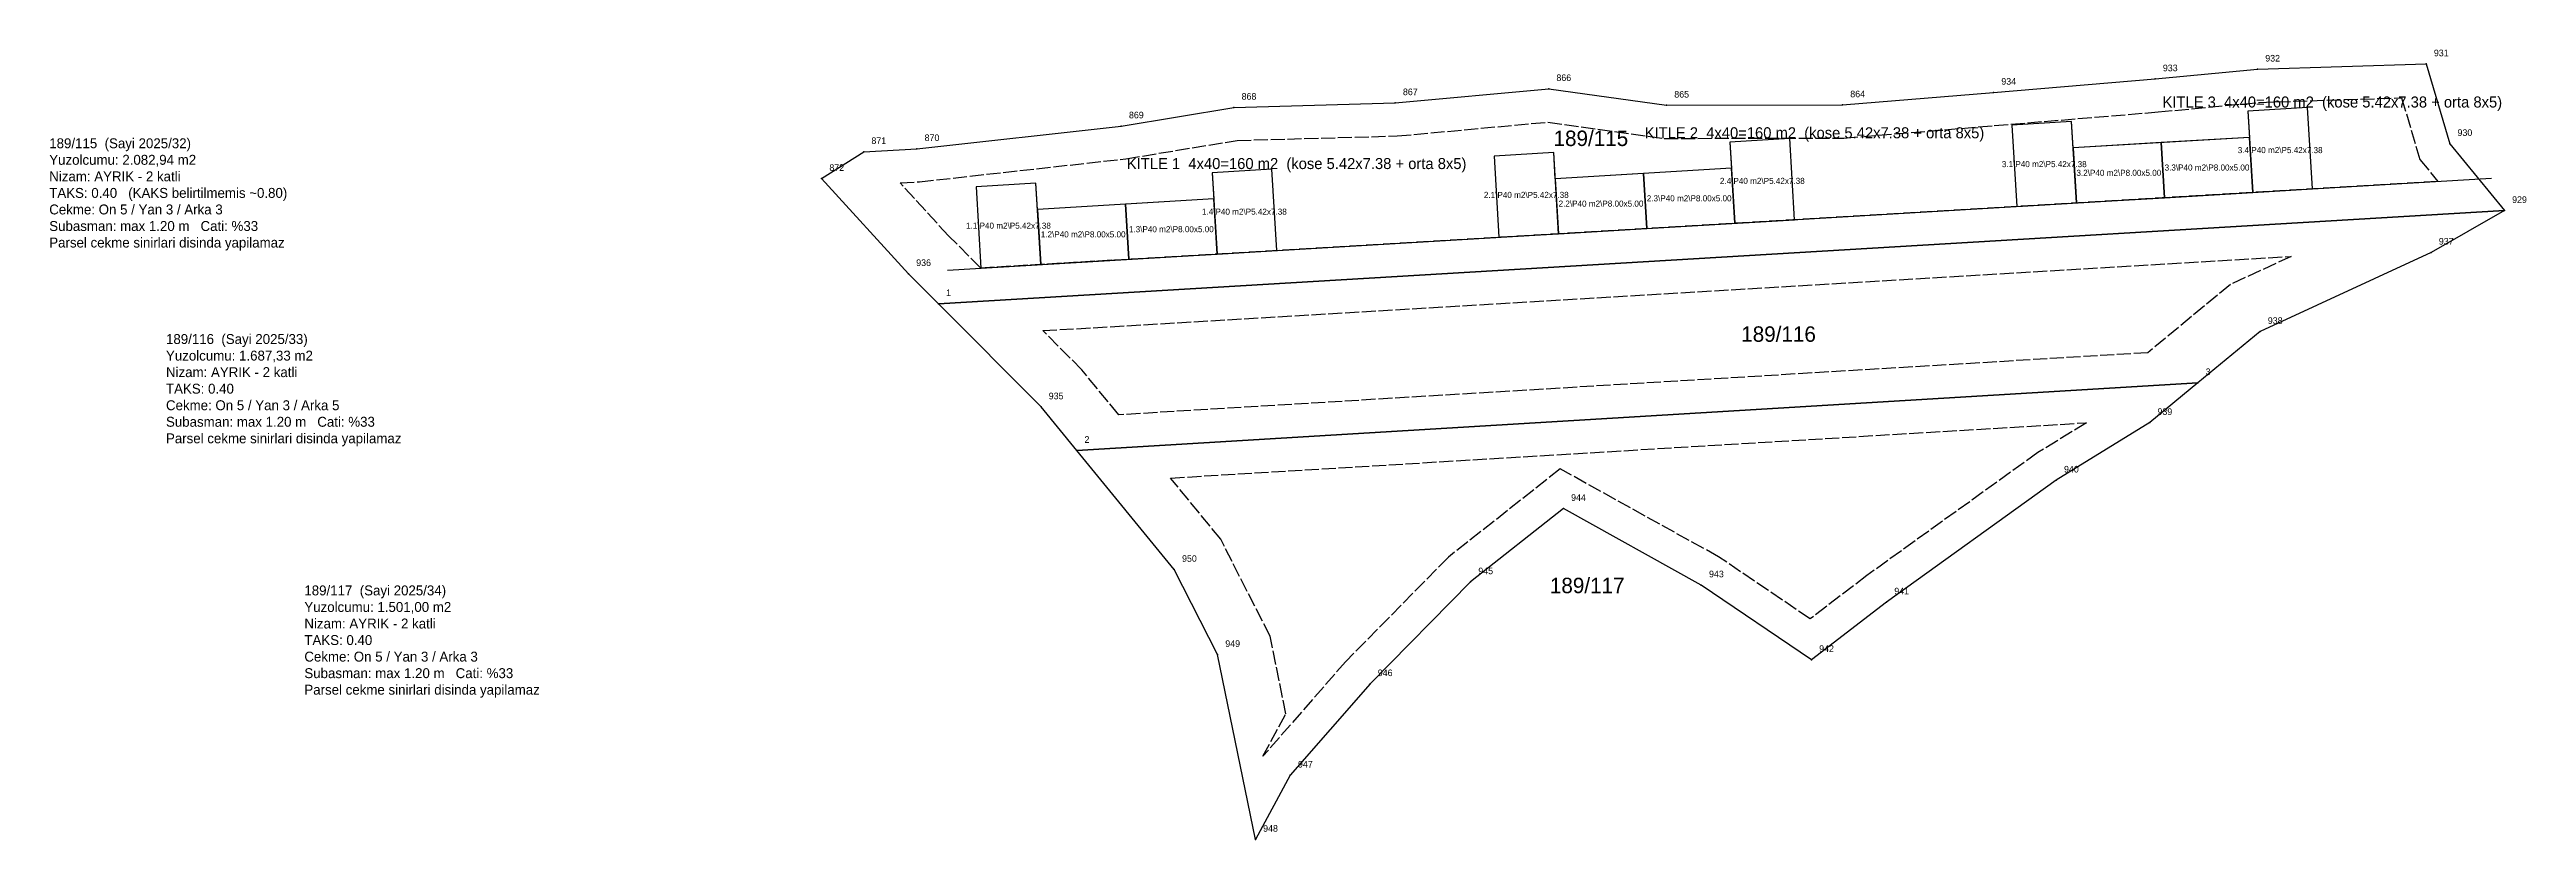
# Model space of a CAD drawing. Header units: metres. Extents: x 566327 to 566551, y 4178520 to 4178592.
import ezdxf
from ezdxf.enums import TextEntityAlignment as Align

# ---------------------------------------------------------------- set-up
doc = ezdxf.new("R2010")
doc.units = ezdxf.units.M
doc.linetypes.add('DASHED', pattern=[1.524, 1.27, -0.254])
for name, color, linetype in [('ADA_SINIR', 5, 'Continuous'), ('BINA_115', 1, 'Continuous'), ('BINA_NO_115', 7, 'Continuous'), ('CEKME_MESAFESI', 2, 'Continuous'), ('GUNEY_CEKME_115', 4, 'Continuous'), ('IMAR_NOTU', 4, 'Continuous'), ('KITLE_115', 6, 'Continuous'), ('NOKTA', 7, 'Continuous'), ('NOKTA_NO', 8, 'Continuous'), ('PARSEL_BOLME', 1, 'Continuous'), ('PARSEL_NO', 6, 'Continuous'), ('PARSEL_SINIR', 3, 'Continuous')]:
    doc.layers.add(name, color=color, linetype=linetype)

msp = doc.modelspace()

# ---------------------------------------------------------------- linework, layer by layer
at = {"layer": 'ADA_SINIR'}
msp.add_lwpolyline([(566396.58, 4178580.33), (566400.39, 4178582.76), (566405.21, 4178583.03), (566423.73, 4178585.09), (566433.94, 4178586.78), (566448.56, 4178587.19), (566462.47, 4178588.47), (566473.15, 4178586.97), (566489.1, 4178587), (566502.79, 4178588.14), (566517.43, 4178589.36), (566526.71, 4178590.24), (566541.99, 4178590.72), (566544.13, 4178583.49), (566549.08, 4178577.42), (566542.44, 4178573.64), (566526.94, 4178566.45), (566521.31, 4178561.81), (566516.94, 4178558.2), (566508.47, 4178552.98), (566493.09, 4178541.93), (566486.28, 4178536.71), (566476.3, 4178543.48), (566463.8, 4178550.41), (566455.39, 4178543.76), (566446.28, 4178534.52), (566439.05, 4178526.23), (566435.89, 4178520.41), (566432.46, 4178537.17), (566428.54, 4178544.88), (566419.7, 4178555.67), (566416.46, 4178559.62), (566407.16, 4178568.98), (566404.45, 4178571.7)], close=True, dxfattribs=at)
at = {"layer": 'BINA_115'}
for points in [[(566504.89, 4178577.8), (566510.3, 4178578.12), (566509.86, 4178585.49), (566504.45, 4178585.16)], [(566526.27, 4178579.07), (566531.68, 4178579.39), (566531.24, 4178586.76), (566525.83, 4178586.44)], [(566479.34, 4178576.28), (566484.75, 4178576.6), (566484.31, 4178583.97), (566478.9, 4178583.64)], [(566510.3, 4178578.12), (566518.29, 4178578.59), (566517.99, 4178583.59), (566510, 4178583.11)], [(566518.29, 4178578.59), (566526.27, 4178579.07), (566525.97, 4178584.06), (566517.99, 4178583.59)], [(566432.41, 4178573.49), (566437.82, 4178573.81), (566437.38, 4178581.18), (566431.97, 4178580.85)], [(566457.96, 4178575.01), (566463.37, 4178575.33), (566462.93, 4178582.69), (566457.52, 4178582.37)], [(566471.35, 4178575.8), (566479.34, 4178576.28), (566479.04, 4178581.27), (566471.06, 4178580.79)], [(566411.02, 4178572.22), (566416.44, 4178572.54), (566416, 4178579.9), (566410.59, 4178579.58)], [(566463.37, 4178575.33), (566471.35, 4178575.8), (566471.06, 4178580.79), (566463.07, 4178580.32)], [(566416.44, 4178572.54), (566424.42, 4178573.01), (566424.12, 4178578), (566416.14, 4178577.53)], [(566424.42, 4178573.01), (566432.41, 4178573.49), (566432.11, 4178578.48), (566424.12, 4178578)]]:
    msp.add_lwpolyline(points, close=True, dxfattribs=at)
at = {"layer": 'CEKME_MESAFESI', "linetype": 'DASHED'}
for points in [[(566405.46, 4178580.04), (566424.14, 4178582.12), (566434.23, 4178583.79), (566448.74, 4178584.19), (566462.4, 4178585.45), (566472.94, 4178583.97), (566489.23, 4178584), (566502.83, 4178585.13), (566517.7, 4178586.37), (566526.9, 4178587.24), (566539.77, 4178587.65), (566541.42, 4178582.06), (566543.05, 4178580.07), (566411, 4178572.21), (566408.07, 4178575.15), (566403.7, 4178579.94), (566405.46, 4178580.04)], [(566423.51, 4178558.91), (566420.17, 4178562.98), (566416.63, 4178566.54), (566529.75, 4178573.27), (566524.25, 4178570.72), (566516.76, 4178564.54), (566423.51, 4178558.91)], [(566486.17, 4178540.41), (566477.87, 4178546.04), (566463.51, 4178554), (566453.38, 4178546), (566444.08, 4178536.56), (566436.57, 4178527.95), (566438.66, 4178531.8), (566437.22, 4178538.83), (566432.75, 4178547.63), (566428.21, 4178553.18), (566511.21, 4178558.19), (566506.81, 4178555.48), (566491.3, 4178544.34), (566486.17, 4178540.41)]]:
    msp.add_lwpolyline(points, close=True, dxfattribs=at)
at = {"layer": 'GUNEY_CEKME_115'}
msp.add_line((566407.98, 4178572.03), (566547.9, 4178580.36), dxfattribs=at)
at = {"layer": 'KITLE_115'}
for points in [[(566504.89, 4178577.8), (566531.68, 4178579.39), (566531.24, 4178586.76), (566525.83, 4178586.44), (566525.97, 4178584.06), (566510, 4178583.11), (566509.86, 4178585.49), (566504.45, 4178585.16)], [(566457.96, 4178575.01), (566484.75, 4178576.6), (566484.31, 4178583.97), (566478.9, 4178583.64), (566479.04, 4178581.27), (566463.07, 4178580.32), (566462.93, 4178582.69), (566457.52, 4178582.37)], [(566411.02, 4178572.22), (566437.82, 4178573.81), (566437.38, 4178581.18), (566431.97, 4178580.85), (566432.11, 4178578.48), (566416.14, 4178577.53), (566416, 4178579.9), (566410.59, 4178579.58)]]:
    msp.add_lwpolyline(points, close=True, dxfattribs=at)
at = {"layer": 'NOKTA'}
for p in [(566526.71, 4178590.24), (566541.99, 4178590.72), (566462.47, 4178588.47), (566502.79, 4178588.14), (566517.43, 4178589.36), (566433.94, 4178586.78), (566448.56, 4178587.19), (566473.15, 4178586.97), (566489.1, 4178587), (566423.73, 4178585.09), (566544.13, 4178583.49), (566400.39, 4178582.76), (566405.21, 4178583.03), (566396.58, 4178580.33), (566549.08, 4178577.42), (566542.44, 4178573.64), (566404.45, 4178571.7), (566407.16, 4178568.98), (566526.94, 4178566.45), (566521.31, 4178561.81), (566416.46, 4178559.62), (566516.94, 4178558.2), (566419.7, 4178555.67), (566508.47, 4178552.98), (566463.8, 4178550.41), (566428.54, 4178544.88), (566455.39, 4178543.76), (566476.3, 4178543.48), (566493.09, 4178541.93), (566432.46, 4178537.17), (566486.28, 4178536.71), (566446.28, 4178534.52), (566439.05, 4178526.23), (566435.89, 4178520.41)]:
    msp.add_point(p, dxfattribs=at)
at = {"layer": 'PARSEL_BOLME'}
for p, q in [((566407.16, 4178568.98), (566549.08, 4178577.42)), ((566419.7, 4178555.67), (566521.31, 4178561.81))]:
    msp.add_line(p, q, dxfattribs=at)
at = {"layer": 'PARSEL_SINIR'}
for points in [[(566396.58, 4178580.33), (566400.39, 4178582.76), (566405.21, 4178583.03), (566423.73, 4178585.09), (566433.94, 4178586.78), (566448.56, 4178587.19), (566462.47, 4178588.47), (566473.15, 4178586.97), (566489.1, 4178587), (566502.79, 4178588.14), (566517.43, 4178589.36), (566526.71, 4178590.24), (566541.99, 4178590.72), (566544.13, 4178583.49), (566549.08, 4178577.42), (566407.16, 4178568.98), (566404.45, 4178571.7)], [(566407.16, 4178568.98), (566549.08, 4178577.42), (566542.44, 4178573.64), (566526.94, 4178566.45), (566521.31, 4178561.81), (566419.7, 4178555.67), (566416.46, 4178559.62)], [(566419.7, 4178555.67), (566521.31, 4178561.81), (566516.94, 4178558.2), (566508.47, 4178552.98), (566493.09, 4178541.93), (566486.28, 4178536.71), (566476.3, 4178543.48), (566463.8, 4178550.41), (566455.39, 4178543.76), (566446.28, 4178534.52), (566439.05, 4178526.23), (566435.89, 4178520.41), (566432.46, 4178537.17), (566428.54, 4178544.88)]]:
    msp.add_lwpolyline(points, close=True, dxfattribs=at)

# ---------------------------------------------------------------- texts
at = {"layer": 'BINA_NO_115'}
for s, p in [('KITLE 3  4x40=160 m2  (kose 5.42x7.38 + orta 8x5)', (566518.1, 4178586.77)), ('KITLE 2  4x40=160 m2  (kose 5.42x7.38 + orta 8x5)', (566471.17, 4178583.98)), ('KITLE 1  4x40=160 m2  (kose 5.42x7.38 + orta 8x5)', (566424.24, 4178581.19))]:
    msp.add_text(s, height=1, dxfattribs=at).set_placement(p)
for s, p in [('3.4\\P40 m2\\P5.42x7.38', (566528.76, 4178582.91)), ('3.1\\P40 m2\\P5.42x7.38', (566507.38, 4178581.64)), ('3.2\\P40 m2\\P8.00x5.00', (566514.14, 4178580.85)), ('3.3\\P40 m2\\P8.00x5.00', (566522.13, 4178581.33)), ('2.1\\P40 m2\\P5.42x7.38', (566460.44, 4178578.85)), ('2.3\\P40 m2\\P8.00x5.00', (566475.2, 4178578.54)), ('2.4\\P40 m2\\P5.42x7.38', (566481.83, 4178580.12)), ('1.4\\P40 m2\\P5.42x7.38', (566434.89, 4178577.33)), ('2.2\\P40 m2\\P8.00x5.00', (566467.21, 4178578.06)), ('1.1\\P40 m2\\P5.42x7.38', (566413.51, 4178576.06)), ('1.2\\P40 m2\\P8.00x5.00', (566420.28, 4178575.27)), ('1.3\\P40 m2\\P8.00x5.00', (566428.27, 4178575.74))]:
    msp.add_text(s, height=0.55, dxfattribs=at).set_placement(p, align=Align.MIDDLE_CENTER)
at = {"layer": 'IMAR_NOTU', "char_height": 0.9, "width": 60, "attachment_point": 1}
for s, insert in [('189/115  (Sayi 2025/32)\\PYuzolcumu: 2.082,94 m2\\PNizam: AYRIK - 2 katli\\PTAKS: 0.40   (KAKS belirtilmemis ~0.80)\\PCekme: On 5 / Yan 3 / Arka 3\\PSubasman: max 1.20 m   Cati: %33\\PParsel cekme sinirlari disinda yapilamaz', (566326.58, 4178583.98)), ('189/116  (Sayi 2025/33)\\PYuzolcumu: 1.687,33 m2\\PNizam: AYRIK - 2 katli\\PTAKS: 0.40\\PCekme: On 5 / Yan 3 / Arka 5\\PSubasman: max 1.20 m   Cati: %33\\PParsel cekme sinirlari disinda yapilamaz', (566337.16, 4178566.23)), ('189/117  (Sayi 2025/34)\\PYuzolcumu: 1.501,00 m2\\PNizam: AYRIK - 2 katli\\PTAKS: 0.40\\PCekme: On 5 / Yan 3 / Arka 3\\PSubasman: max 1.20 m   Cati: %33\\PParsel cekme sinirlari disinda yapilamaz', (566349.7, 4178543.44))]:
    msp.add_mtext(s, dxfattribs=dict(at, insert=insert))
at = {"layer": 'NOKTA_NO'}
for s, p in [('933', (566518.13, 4178590.06)), ('932', (566527.41, 4178590.94)), ('931', (566542.69, 4178591.42)), ('868', (566434.64, 4178587.48)), ('867', (566449.26, 4178587.89)), ('866', (566463.17, 4178589.17)), ('865', (566473.85, 4178587.67)), ('864', (566489.8, 4178587.7)), ('934', (566503.49, 4178588.84)), ('869', (566424.43, 4178585.79)), ('871', (566401.09, 4178583.46)), ('870', (566405.91, 4178583.73)), ('930', (566544.83, 4178584.19)), ('872', (566397.28, 4178581.03)), ('929', (566549.78, 4178578.12)), ('937', (566543.14, 4178574.34)), ('936', (566405.15, 4178572.4)), ('1', (566407.86, 4178569.68)), ('938', (566527.64, 4178567.15)), ('3', (566522.01, 4178562.51)), ('935', (566417.16, 4178560.32)), ('939', (566517.64, 4178558.9)), ('2', (566420.4, 4178556.37)), ('940', (566509.17, 4178553.68)), ('944', (566464.5, 4178551.11)), ('950', (566429.24, 4178545.58)), ('945', (566456.09, 4178544.46)), ('943', (566477, 4178544.18)), ('941', (566493.79, 4178542.63)), ('949', (566433.16, 4178537.87)), ('942', (566486.98, 4178537.41)), ('946', (566446.98, 4178535.22)), ('947', (566439.75, 4178526.93)), ('948', (566436.59, 4178521.11))]:
    msp.add_text(s, height=0.6, dxfattribs=at).set_placement(p)
at = {"layer": 'PARSEL_NO'}
for s, p in [('189/115', (566466.29, 4178583.98)), ('189/116', (566483.3, 4178566.23)), ('189/117', (566465.96, 4178543.44))]:
    msp.add_text(s, height=1.4, dxfattribs=at).set_placement(p, align=Align.MIDDLE_CENTER)

doc.saveas('drawing.dxf')
